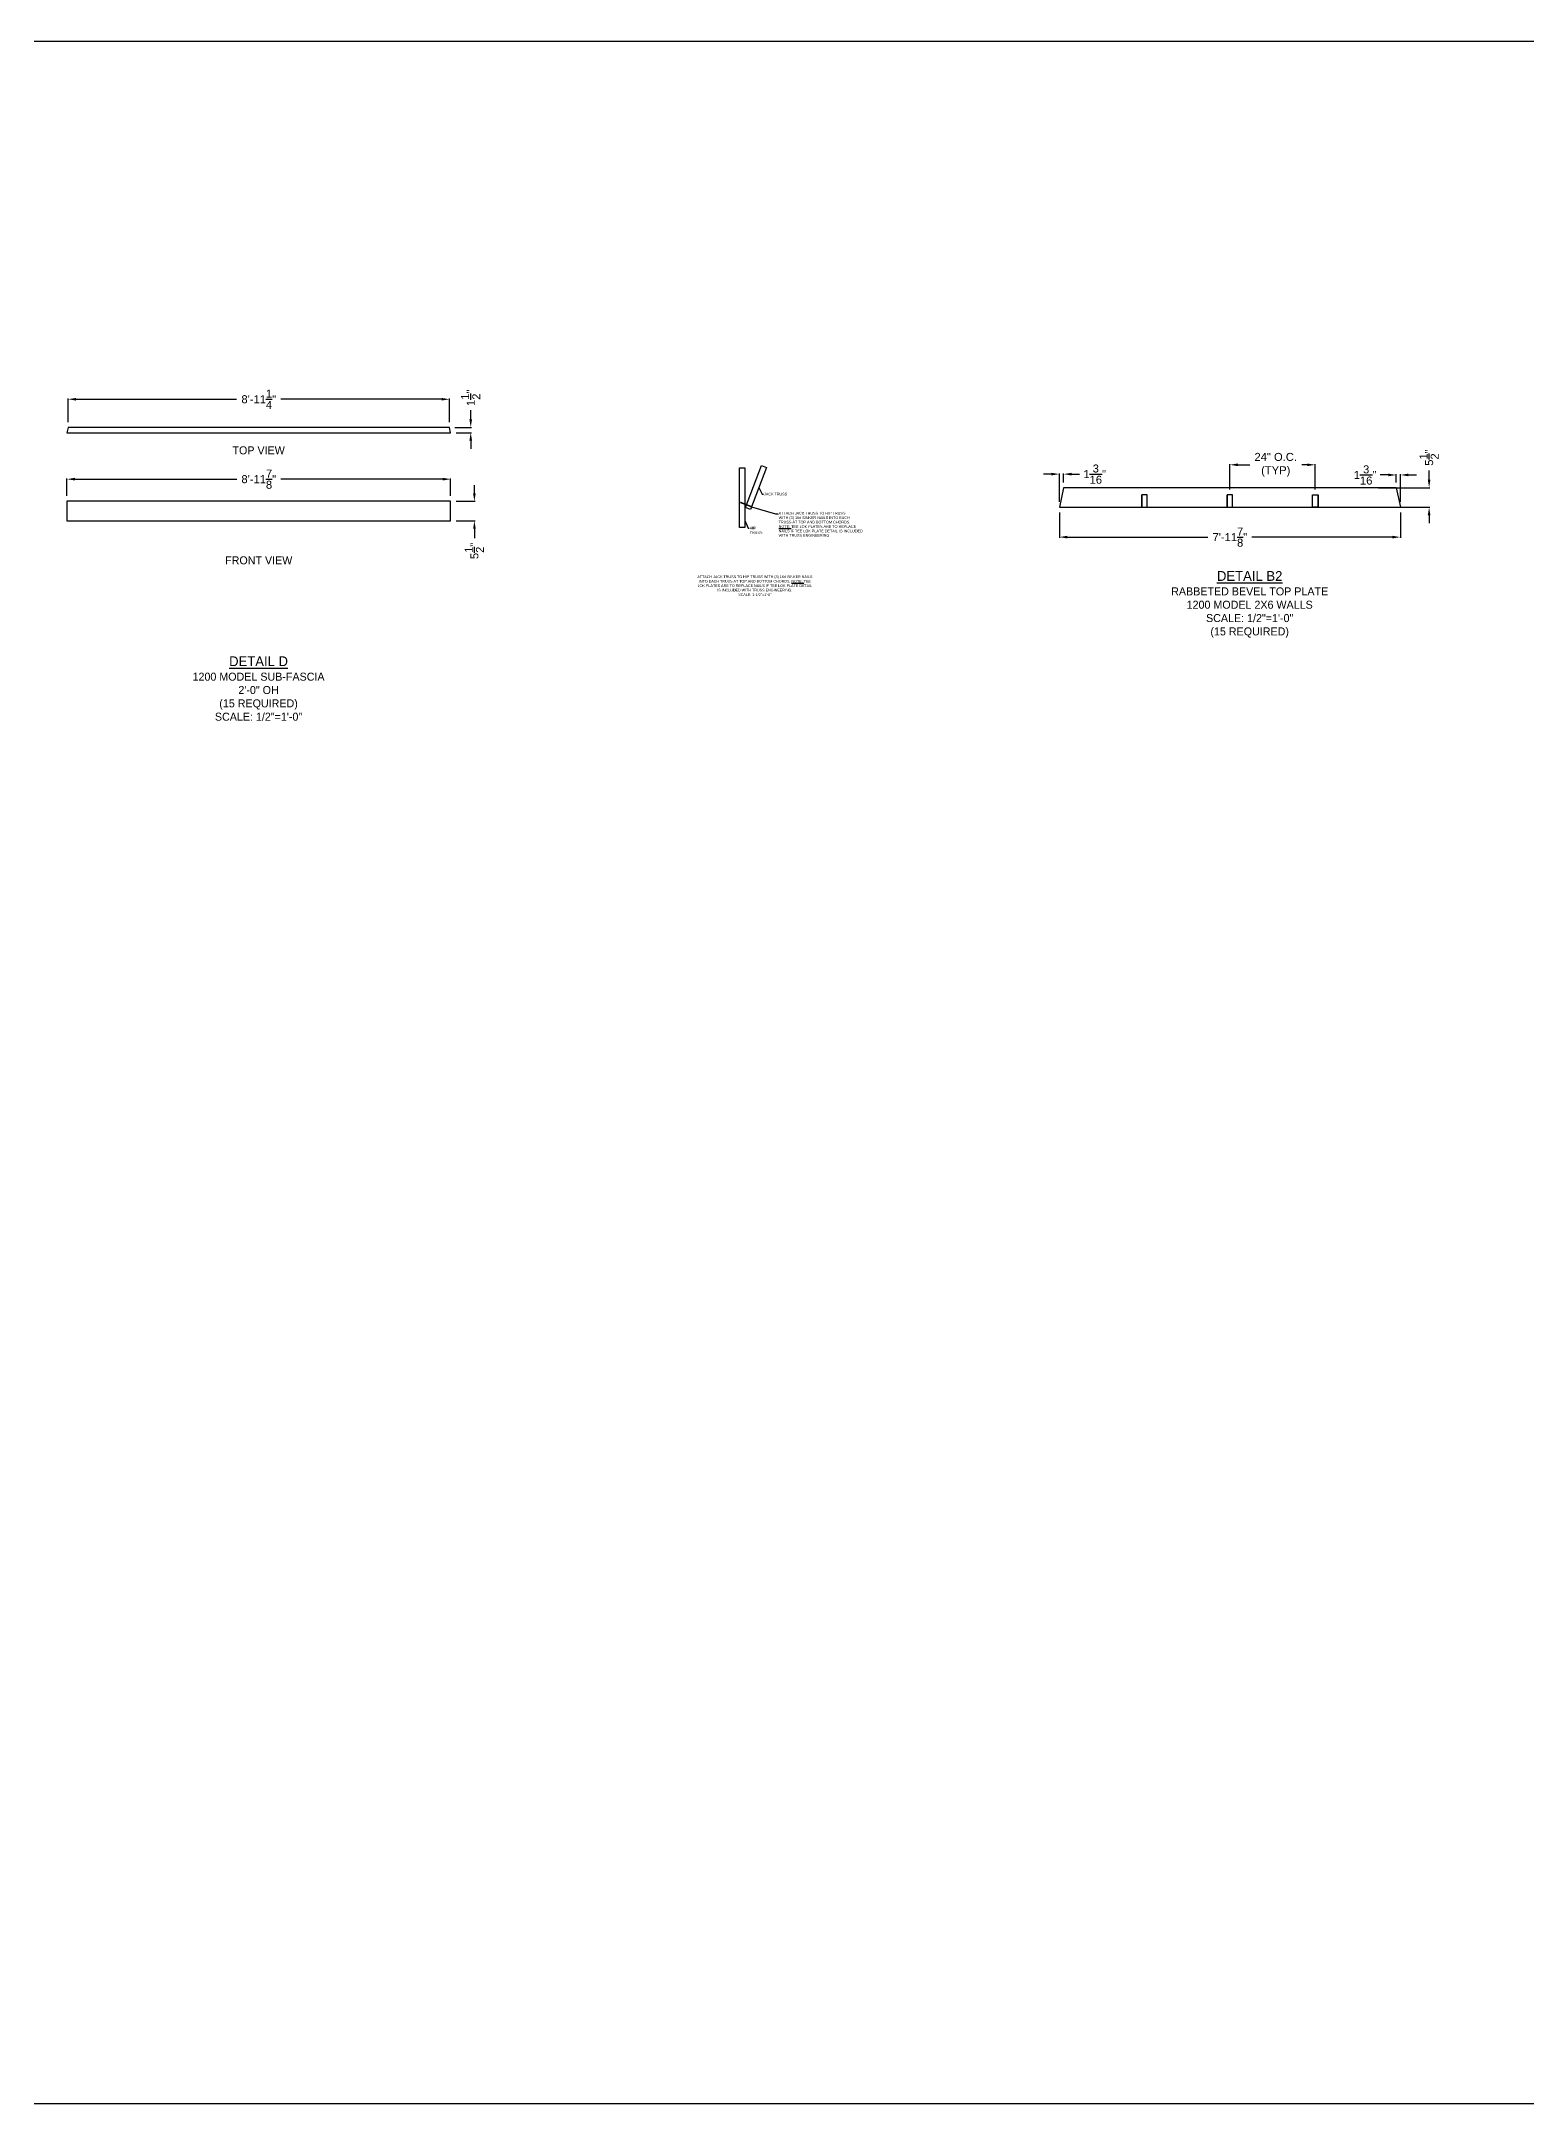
# Model space of a CAD drawing. Header units: inches. Extents: x -1316 to 22433, y -200 to 8737.
# Drawn here: x 6535 to 6953, y 810 to 1389 of the extents above; entities that cross this region are included whole.
import ezdxf

# ---------------------------------------------------------------- set-up
doc = ezdxf.new("R2010")
doc.units = ezdxf.units.IN
doc.header["$LTSCALE"] = 10
doc.header["$MEASUREMENT"] = 0
doc.header["$PDMODE"] = 34
doc.header["$PDSIZE"] = 18
doc.layers.get('0').update_dxf_attribs({"linetype": 'CONTINUOUS'})
doc.layers.get('DefPoints').update_dxf_attribs({"linetype": 'CONTINUOUS'})
for name, color, linetype in [('R-RF-HIP', 4, 'CONTINUOUS'), ('S-DIMS', 4, 'CONTINUOUS'), ('S-HDWR', 104, 'CONTINUOUS'), ('S-PLATE', 190, 'CONTINUOUS'), ('S-RF-JACK', 1, 'CONTINUOUS'), ('S-ROOF', 2, 'CONTINUOUS'), ('S-TXT', 222, 'CONTINUOUS')]:
    doc.layers.add(name, color=color, linetype=linetype)
doc.layers.add('VIEWPORT', color=14, linetype='CONTINUOUS', plot=False)
doc.styles.add('style1', font='arial.ttf')
doc.styles.add('style2', font='arialbd.ttf')
doc.dimstyles.new('1-1-2', dxfattribs={"dimtxt": 0.75, "dimasz": 0.75, "dimexe": 0.18, "dimexo": 0.5, "dimgap": 0.5, "dimtad": 0, "dimtih": 1, "dimtoh": 1, "dimdec": 4, "dimrnd": 1, "dimzin": 0, "dimdsep": 46, "dimlunit": 4, "dimtxsty": 'style1', "dimcen": 0.09, "dimadec": 0, "dimazin": 0, "dimtfac": 1, "dimtdec": 4, "dimtix": 1, "dimtofl": 0, "dimtmove": 2, "dimatfit": 3, "dimfxl": 1, "dimtolj": 1, "dimtzin": 0, "dimarcsym": 0})
doc.dimstyles.new('1-2', dxfattribs={"dimtxt": 2.25, "dimasz": 2.25, "dimexe": 0.18, "dimexo": 1.5, "dimgap": 1.5, "dimtad": 0, "dimdec": 4, "dimrnd": 0.0625, "dimzin": 0, "dimdsep": 46, "dimlunit": 4, "dimtxsty": 'style1', "dimcen": 0.09, "dimazin": 0, "dimtfac": 1, "dimtdec": 4, "dimtofl": 0, "dimtmove": 0, "dimatfit": 0, "dimfxl": 1, "dimtolj": 1, "dimtzin": 0, "dimarcsym": 0})

# ---------------------------------------------------------------- blocks, each defined once
blk = doc.blocks.new('*D871')
at = {"layer": 'DefPoints', "color": 0, "transparency": 16777216}
for p in [(6649.71, 1288.76), (6542.45, 1280.85), (6649.71, 1280.85)]:
    blk.add_point(p, dxfattribs=at)
at = {"layer": 'S-DIMS', "color": 0, "lineweight": -2, "transparency": 16777216}
for p, q in [((6542.45, 1282.35), (6542.45, 1288.94)), ((6544.7, 1288.76), (6589.86, 1288.76)), ((6647.46, 1288.76), (6602.3, 1288.76)), ((6649.71, 1282.35), (6649.71, 1288.94))]:
    blk.add_line(p, q, dxfattribs=at)
at = {"layer": 'S-DIMS', "color": 0, "transparency": 16777216}
for points in [[(6544.7, 1289.13), (6544.7, 1288.38), (6542.45, 1288.76)], [(6647.46, 1289.13), (6647.46, 1288.38), (6649.71, 1288.76)]]:
    blk.add_solid(points, dxfattribs=at)
at = {"layer": 'S-DIMS', "color": 0, "transparency": 16777216, "insert": (6596.08, 1288.76), "char_height": 2.25, "attachment_point": 5, "style": 'style1'}
blk.add_mtext('\\A1;8\'-11{\\H1.000000x;\\S1/4;}"', dxfattribs=at)
blk = doc.blocks.new('*D872')
at = {"layer": 'DefPoints', "color": 0, "transparency": 16777216}
for p in [(6650.03, 1260.08, 1.5), (6650.03, 1254.58, 1.5), (6656.7, 1254.58)]:
    blk.add_point(p, dxfattribs=at)
at = {"layer": 'S-DIMS', "color": 0, "lineweight": -2, "transparency": 16777216}
for p, q in [((6656.7, 1262.33), (6656.7, 1264.58)), ((6651.53, 1260.08), (6656.88, 1260.08)), ((6651.53, 1254.58), (6656.88, 1254.58)), ((6656.7, 1252.33), (6656.7, 1249.73))]:
    blk.add_line(p, q, dxfattribs=at)
at = {"layer": 'S-DIMS', "color": 0, "transparency": 16777216}
for points in [[(6656.33, 1262.33), (6657.08, 1262.33), (6656.7, 1260.08)], [(6656.33, 1252.33), (6657.08, 1252.33), (6656.7, 1254.58)]]:
    blk.add_solid(points, dxfattribs=at)
at = {"layer": 'S-DIMS', "color": 0, "transparency": 16777216, "insert": (6656.7, 1246.12), "char_height": 2.25, "attachment_point": 5, "rotation": 90, "style": 'style1'}
blk.add_mtext('\\A1;5{\\H1.000000x;\\S1/2;}"', dxfattribs=at)
blk = doc.blocks.new('*D873')
at = {"layer": 'DefPoints', "color": 0, "transparency": 16777216}
for p in [(6649.71, 1280.85), (6650.03, 1279.35), (6655.67, 1280.85)]:
    blk.add_point(p, dxfattribs=at)
at = {"layer": 'S-DIMS', "color": 0, "lineweight": -2, "transparency": 16777216}
for p, q in [((6655.67, 1283.1), (6655.67, 1285.65)), ((6651.21, 1280.85), (6655.85, 1280.85)), ((6651.53, 1279.35), (6655.85, 1279.35)), ((6655.67, 1277.1), (6655.67, 1274.85))]:
    blk.add_line(p, q, dxfattribs=at)
at = {"layer": 'S-DIMS', "color": 0, "transparency": 16777216}
for points in [[(6655.3, 1283.1), (6656.05, 1283.1), (6655.67, 1280.85)], [(6655.3, 1277.1), (6656.05, 1277.1), (6655.67, 1279.35)]]:
    blk.add_solid(points, dxfattribs=at)
at = {"layer": 'S-DIMS', "color": 0, "transparency": 16777216, "insert": (6655.67, 1289.16), "char_height": 2.25, "attachment_point": 5, "rotation": 90, "style": 'style1'}
blk.add_mtext('\\A1;1{\\H1.000000x;\\S1/2;}"', dxfattribs=at)
blk = doc.blocks.new('*D874')
at = {"layer": 'DefPoints', "color": 0, "transparency": 16777216}
for p in [(6650.03, 1266.29), (6542.13, 1260.08, 1.5), (6650.03, 1260.08, 1.5)]:
    blk.add_point(p, dxfattribs=at)
at = {"layer": 'S-DIMS', "color": 0, "lineweight": -2, "transparency": 16777216}
for p, q in [((6542.13, 1261.58), (6542.13, 1266.47)), ((6544.38, 1266.29), (6589.9, 1266.29)), ((6647.78, 1266.29), (6602.26, 1266.29)), ((6650.03, 1261.58), (6650.03, 1266.47))]:
    blk.add_line(p, q, dxfattribs=at)
at = {"layer": 'S-DIMS', "color": 0, "transparency": 16777216}
for points in [[(6544.38, 1266.67), (6544.38, 1265.92), (6542.13, 1266.29)], [(6647.78, 1266.67), (6647.78, 1265.92), (6650.03, 1266.29)]]:
    blk.add_solid(points, dxfattribs=at)
at = {"layer": 'S-DIMS', "color": 0, "transparency": 16777216, "insert": (6596.08, 1266.29), "char_height": 2.25, "attachment_point": 5, "style": 'style1'}
blk.add_mtext('\\A1;8\'-11{\\H1.000000x;\\S7/8;}"', dxfattribs=at)
blk = doc.blocks.new('*U877')
for p, q in [((0.16, 0.09), (-0.16, 0.09)), ((-0.16, 0.09), (-0.16, 0.06)), ((-0.16, 0.06), (0.16, 0.06)), ((0.07, 0), (0.07, -3.13)), ((0.16, 0.06), (0.16, 0.09)), ((-0.07, 0), (-0.07, -3.13)), ((-0.07, -3.13), (0.01, -3.25)), ((-0.05, -0.22), (0.05, -0.22)), ((-0.05, -0.24), (0.05, -0.24)), ((-0.05, -0.27), (0.05, -0.27)), ((-0.05, -0.29), (0.05, -0.29)), ((-0.05, -0.32), (0.05, -0.32)), ((-0.05, -0.34), (0.05, -0.34)), ((-0.05, -0.37), (0.05, -0.37)), ((-0.05, -0.39), (0.05, -0.39)), ((-0.05, -0.47), (0.05, -0.47)), ((-0.05, -0.49), (0.05, -0.49)), ((-0.05, -0.52), (0.05, -0.52)), ((-0.05, -0.54), (0.05, -0.54)), ((-0.05, -0.57), (0.05, -0.57)), ((-0.05, -0.59), (0.05, -0.59)), ((0.07, -3.13), (0.01, -3.25)), ((0.01, -3.13), (0.01, -3.25))]:
    blk.add_line(p, q)
for points in [[(-0.07, 0), (-0.16, 0.06)], [(-0.07, 0), (0.07, 0)], [(0.07, 0), (0.16, 0.06)]]:
    blk.add_lwpolyline(points)
for centre, radius, start, end in [((-0.03, -3.13), 0.0404, 10.44558, 169.55297), ((0.04, -3.13), 0.0343, 2.07984, 177.91982)]:
    blk.add_arc(centre, radius, start, end)
blk = doc.blocks.new('*D878')
at = {"layer": 'DefPoints', "color": 0, "transparency": 16777216}
for p in [(6869.11, 1270.33), (6869.11, 1261.89), (6893.11, 1261.89)]:
    blk.add_point(p, dxfattribs=at)
at = {"layer": 'S-DIMS', "color": 0, "lineweight": -2, "transparency": 16777216}
for p, q in [((6869.11, 1263.39), (6869.11, 1270.51)), ((6871.36, 1270.33), (6874.71, 1270.33)), ((6890.86, 1270.33), (6889.3, 1270.33)), ((6893.11, 1263.39), (6893.11, 1270.51))]:
    blk.add_line(p, q, dxfattribs=at)
at = {"layer": 'S-DIMS', "color": 0, "transparency": 16777216}
for points in [[(6871.36, 1270.7), (6871.36, 1269.95), (6869.11, 1270.33)], [(6890.86, 1270.7), (6890.86, 1269.95), (6893.11, 1270.33)]]:
    blk.add_solid(points, dxfattribs=at)
at = {"layer": 'S-DIMS', "color": 0, "transparency": 16777216, "insert": (6882, 1270.33), "char_height": 2.25, "attachment_point": 5, "style": 'style1'}
blk.add_mtext('\\A1;24" O.C.\\P(TYP)', dxfattribs=at)
blk = doc.blocks.new('*D879')
at = {"layer": 'DefPoints', "color": 0, "transparency": 16777216}
for p in [(6909.4, 1263.89), (6909.46, 1258.39), (6925.12, 1258.39)]:
    blk.add_point(p, dxfattribs=at)
at = {"layer": 'S-DIMS', "color": 0, "lineweight": -2, "transparency": 16777216}
for p, q in [((6925.12, 1266.14), (6925.12, 1268.74)), ((6910.9, 1263.89), (6925.3, 1263.89)), ((6910.96, 1258.39), (6925.3, 1258.39)), ((6925.12, 1256.14), (6925.12, 1253.89))]:
    blk.add_line(p, q, dxfattribs=at)
at = {"layer": 'S-DIMS', "color": 0, "transparency": 16777216}
for points in [[(6924.74, 1266.14), (6925.49, 1266.14), (6925.12, 1263.89)], [(6924.74, 1256.14), (6925.49, 1256.14), (6925.12, 1258.39)]]:
    blk.add_solid(points, dxfattribs=at)
at = {"layer": 'S-DIMS', "color": 0, "transparency": 16777216, "insert": (6925.12, 1272.36), "char_height": 2.25, "attachment_point": 5, "rotation": 90, "style": 'style1'}
blk.add_mtext('\\A1;5{\\H1.000000x;\\S1/2;}"', dxfattribs=at)
blk = doc.blocks.new('*D882')
at = {"layer": 'DefPoints', "color": 0, "transparency": 16777216}
for p in [(6821.16, 1258.39), (6917.05, 1258.39), (6821.16, 1250)]:
    blk.add_point(p, dxfattribs=at)
at = {"layer": 'S-DIMS', "color": 0, "lineweight": -2, "transparency": 16777216}
for p, q in [((6821.16, 1256.89), (6821.16, 1249.82)), ((6917.05, 1256.89), (6917.05, 1249.82)), ((6823.41, 1250), (6862.93, 1250)), ((6914.8, 1250), (6875.28, 1250))]:
    blk.add_line(p, q, dxfattribs=at)
at = {"layer": 'S-DIMS', "color": 0, "transparency": 16777216}
for points in [[(6823.41, 1250.38), (6823.41, 1249.63), (6821.16, 1250)], [(6914.8, 1250.38), (6914.8, 1249.63), (6917.05, 1250)]]:
    blk.add_solid(points, dxfattribs=at)
at = {"layer": 'S-DIMS', "color": 0, "transparency": 16777216, "insert": (6869.11, 1250), "char_height": 2.25, "attachment_point": 5, "style": 'style1'}
blk.add_mtext('\\A1;7\'-11{\\H1.000000x;\\S7/8;}"', dxfattribs=at)
blk = doc.blocks.new('*D880')
at = {"layer": 'DefPoints', "color": 0, "transparency": 16777216}
for p in [(6822.33, 1267.71), (6821.16, 1258.39), (6822.33, 1263.89)]:
    blk.add_point(p, dxfattribs=at)
at = {"layer": 'S-DIMS', "color": 0, "lineweight": -2, "transparency": 16777216}
for p, q in [((6818.91, 1267.71), (6816.66, 1267.71)), ((6821.16, 1259.89), (6821.16, 1267.89)), ((6822.33, 1265.39), (6822.33, 1267.89)), ((6824.58, 1267.71), (6826.83, 1267.71))]:
    blk.add_line(p, q, dxfattribs=at)
at = {"layer": 'S-DIMS', "color": 0, "transparency": 16777216}
for points in [[(6818.91, 1268.08), (6818.91, 1267.33), (6821.16, 1267.71)], [(6824.58, 1268.08), (6824.58, 1267.33), (6822.33, 1267.71)]]:
    blk.add_solid(points, dxfattribs=at)
at = {"layer": 'S-DIMS', "color": 0, "transparency": 16777216, "insert": (6831.1, 1267.71), "char_height": 2.25, "attachment_point": 5, "style": 'style1'}
blk.add_mtext('\\A1;1{\\H1.000000x;\\S3/16;}"', dxfattribs=at)
blk = doc.blocks.new('*D881')
at = {"layer": 'DefPoints', "color": 0, "transparency": 16777216}
for p in [(6915.88, 1267.47), (6915.88, 1263.89), (6917.05, 1258.39)]:
    blk.add_point(p, dxfattribs=at)
at = {"layer": 'S-DIMS', "color": 0, "lineweight": -2, "transparency": 16777216}
for p, q in [((6913.63, 1267.47), (6911.38, 1267.47)), ((6915.88, 1265.39), (6915.88, 1267.65)), ((6917.05, 1259.89), (6917.05, 1267.65)), ((6919.3, 1267.47), (6921.55, 1267.47))]:
    blk.add_line(p, q, dxfattribs=at)
at = {"layer": 'S-DIMS', "color": 0, "transparency": 16777216}
for points in [[(6913.63, 1267.85), (6913.63, 1267.1), (6915.88, 1267.47)], [(6919.3, 1267.85), (6919.3, 1267.1), (6917.05, 1267.47)]]:
    blk.add_solid(points, dxfattribs=at)
at = {"layer": 'S-DIMS', "color": 0, "transparency": 16777216, "insert": (6907.11, 1267.47), "char_height": 2.25, "attachment_point": 5, "style": 'style1'}
blk.add_mtext('\\A1;1{\\H1.000000x;\\S3/16;}"', dxfattribs=at)

msp = doc.modelspace()

# ---------------------------------------------------------------- linework, layer by layer
at = {"layer": 'R-RF-HIP'}
msp.add_lwpolyline([(6731.27222, 1252.71591), (6731.27222, 1269.47939), (6732.77222, 1269.47939), (6732.77222, 1252.71591)], close=True, dxfattribs=at)
at = {"layer": 'S-PLATE'}
for p, q in [((6822.33095, 1263.89286), (6821.16189, 1258.39286)), ((6844.32519, 1258.39286), (6844.32519, 1261.89286)), ((6845.88769, 1258.39286), (6845.88769, 1261.89286)), ((6868.32519, 1258.39286), (6868.32519, 1261.89286)), ((6869.88769, 1258.39286), (6869.88769, 1261.89286)), ((6892.32519, 1258.39286), (6892.32519, 1261.89286)), ((6893.88769, 1258.39286), (6893.88769, 1261.89286)), ((6915.88192, 1263.89286), (6917.05098, 1258.39286))]:
    msp.add_line(p, q, dxfattribs=at)
for points in [[(6821.16189, 1258.39286), (6917.05098, 1258.39286)], [(6915.88192, 1263.89286), (6822.33095, 1263.89286)]]:
    msp.add_lwpolyline(points, dxfattribs=at)
for points in [[(6845.88769, 1261.89286), (6844.32519, 1261.89286), (6844.32519, 1258.39286), (6845.88769, 1258.39286)], [(6869.88769, 1261.89286), (6868.32519, 1261.89286), (6868.32519, 1258.39286), (6869.88769, 1258.39286)], [(6892.32519, 1261.89286), (6893.88769, 1261.89286), (6893.88769, 1258.39286), (6892.32519, 1258.39286)]]:
    msp.add_lwpolyline(points, close=True, dxfattribs=at)
at = {"layer": 'S-RF-JACK', "ltscale": 0.5}
msp.add_lwpolyline([(6732.89722, 1258.29472), (6737.4296, 1270.10199), (6738.82997, 1269.56444), (6734.29759, 1257.75717)], close=True, dxfattribs=at)
at = {"layer": 'S-ROOF', "elevation": -1.5}
msp.add_lwpolyline([(6542.45343, 1280.85471), (6542.1346, 1279.35471), (6650.02577, 1279.35471), (6649.70694, 1280.85471)], close=True, dxfattribs=at)
at = {"layer": 'S-ROOF'}
msp.add_lwpolyline([(6542.1346, 1260.08306), (6542.1346, 1254.58306), (6650.02577, 1254.58306), (6650.02577, 1260.08306)], close=True, dxfattribs=at)
at = {"layer": 'VIEWPORT'}
msp.add_lwpolyline([(3201.77316, 1389.39776), (7888.35435, 1389.39776), (7888.35435, 809.58532), (3201.77316, 809.58532)], close=True, dxfattribs=at)

# ---------------------------------------------------------------- block references
at = {"layer": 'S-HDWR', "rotation": 248.9999999999706}
msp.add_blockref('*U877', (6734.53356, 1258.5463), dxfattribs=at)

# ---------------------------------------------------------------- texts
at = {"layer": 'S-TXT', "char_height": 2.75, "width": 50.174265, "attachment_point": 2, "style": 'style2'}
for s, insert in [('{\\Fae2|c0;\\H0.8182x;TOP VIEW}', (6596.04327, 1275.52075, -1.5)), ('{\\Fae2|c0;\\H0.8182x;FRONT VIEW}', (6596.07178, 1244.60232, -1.5))]:
    msp.add_mtext(s, dxfattribs=dict(at, insert=insert))
at = {"layer": 'S-TXT', "char_height": 0.75, "attachment_point": 1, "style": 'style1'}
for s, insert in [('\\A1;JACK TRUSS', (6738.11958, 1262.47102)), ('HIP \\PTRUSS', (6734.1298, 1252.91106)), ('{\\Fae2|c0;\\W0.88;ATTACH JACK TRUSS TO HIP TRUSS \\PWITH (3) 16d SINKER NAILS INTO EACH \\PTRUSS AT TOP AND BOTTOM CHORDS. \\P\\LNOTE:\\l TEE LOK PLATES ARE TO REPLACE \\PNAILS IF TEE LOK PLATE DETAIL IS INCLUDED \\PWITH TRUSS ENGINEERING}', (6742.24925, 1257.09839))]:
    msp.add_mtext(s, dxfattribs=dict(at, insert=insert))
at = {"layer": 'VIEWPORT', "attachment_point": 2, "style": 'style2'}
for s, insert, char_height, width in [('{\\Fae2|c0;\\H1.5x;ATTACH JACK TRUSS TO HIP TRUSS WITH (3) 16d SINKER NAILS INTO EACH TRUSS AT TOP AND BOTTOM CHORDS. \\LNOTE:\\l TEE LOK PLATES ARE TO REPLACE NAILS IF TEE LOK PLATE DETAIL IS INCLUDED WITH TRUSS ENGINEERING.\\PSCALE: 1-1/2"=1\'-0"}', (6735.55518, 1239.22552), 0.5, 31.7765193), ('{\\Fae2|c0;\\H0.6111x;\\LDETAIL B2\\l \\P\\H0.8182x;RABBETED BEVEL TOP PLATE \\P1200 MODEL 2X6 WALLS\\PSCALE: 1/2"=1\'-0" \\P(15 REQUIRED)}', (6874.67434, 1240.45475), 4.5, 99.8892857), ('{\\Fae2|c0;\\LDETAIL D\\P\\H0.8182x;\\l1200 MODEL SUB-FASCIA \\P2\'-0" OH\\P(15 REQUIRED)\\PSCALE: 1/2"=1\'-0"}', (6596.01769, 1216.4743), 2.75, 48.035567)]:
    msp.add_mtext(s, dxfattribs=dict(at, insert=insert, char_height=char_height, width=width))

# ---------------------------------------------------------------- dimensions: what is measured, and where the dimension line sits
at = {"layer": 'S-DIMS'}
for base, p1, p2, picture, middle in [((6655.67281, 1280.85471, -1.5), (6650.02577, 1279.35471, -1.5), (6649.70694, 1280.85471, -1.5), '*D873', (6655.67281, 1289.15828, -1.5)), ((6925.11866, 1258.39286), (6909.39801, 1263.89286), (6909.45873, 1258.39286), '*D879', (6925.11866, 1272.35715)), ((6656.70465, 1254.58306, -1.5), (6650.02577, 1260.08306), (6650.02577, 1254.58306), '*D872', (6656.70465, 1246.11878, -1.5))]:
    dim = msp.add_linear_dim(base=base, p1=p1, p2=p2, angle=90, dimstyle='1-2', dxfattribs=at)
    dim.commit()
    dim.dimension.update_dxf_attribs({"geometry": picture, "text_midpoint": middle, "dimtype": 160})
for base, p1, p2, picture, middle in [((6649.70694, 1288.75812, -1.5), (6542.45343, 1280.85471, -1.5), (6649.70694, 1280.85471, -1.5), '*D871', (6596.08019, 1288.75812, -1.5)), ((6822.33095, 1267.7072), (6821.16189, 1258.39286), (6822.33095, 1263.89286), '*D880', (6831.09818, 1267.7072)), ((6915.88192, 1267.47481), (6917.05098, 1258.39286), (6915.88192, 1263.89286), '*D881', (6907.1147, 1267.47481)), ((6650.02577, 1266.29029, -1.5), (6542.1346, 1260.08306), (6650.02577, 1260.08306), '*D874', (6596.08019, 1266.29029, -1.5))]:
    dim = msp.add_linear_dim(base=base, p1=p1, p2=p2, dimstyle='1-2', dxfattribs=at)
    dim.commit()
    dim.dimension.update_dxf_attribs({"geometry": picture, "text_midpoint": middle})
dim = msp.add_linear_dim(base=(6869.10644, 1270.32859), p1=(6893.10644, 1261.89286), p2=(6869.10644, 1261.89286), text='24" O.C.\\P(TYP)', dimstyle='1-2', override={"dimpost": ''}, dxfattribs=at)
dim.commit()
dim.dimension.update_dxf_attribs({"geometry": '*D878', "text_midpoint": (6882.0046, 1270.32859), "dimtype": 160})
dim = msp.add_aligned_dim(p1=(6917.05098, 1258.39286), p2=(6821.16189, 1258.39286), distance=8.39074, dimstyle='1-2', dxfattribs=at)
dim.commit()
dim.dimension.update_dxf_attribs({"geometry": '*D882', "text_midpoint": (6869.10644, 1250.00213)})

# ---------------------------------------------------------------- leaders
at = {"layer": 'S-TXT', "annotation_type": 0, "has_hookline": 1, "hookline_direction": 0}
for points, text_width in [([(6734.59191, 1258.5239), (6741.35781, 1256.55233), (6742.10781, 1256.55233)], 23.19429), ([(6736.68946, 1263.98821), (6737.62819, 1262.09715), (6737.93746, 1262.09715)], 6.43741), ([(6732.77222, 1254.64913), (6733.7113, 1252.52802), (6733.93472, 1252.52802)], 3.47169)]:
    msp.add_leader(points, dimstyle='1-1-2', dxfattribs=dict(at, text_width=text_width))

doc.saveas('drawing.dxf')
